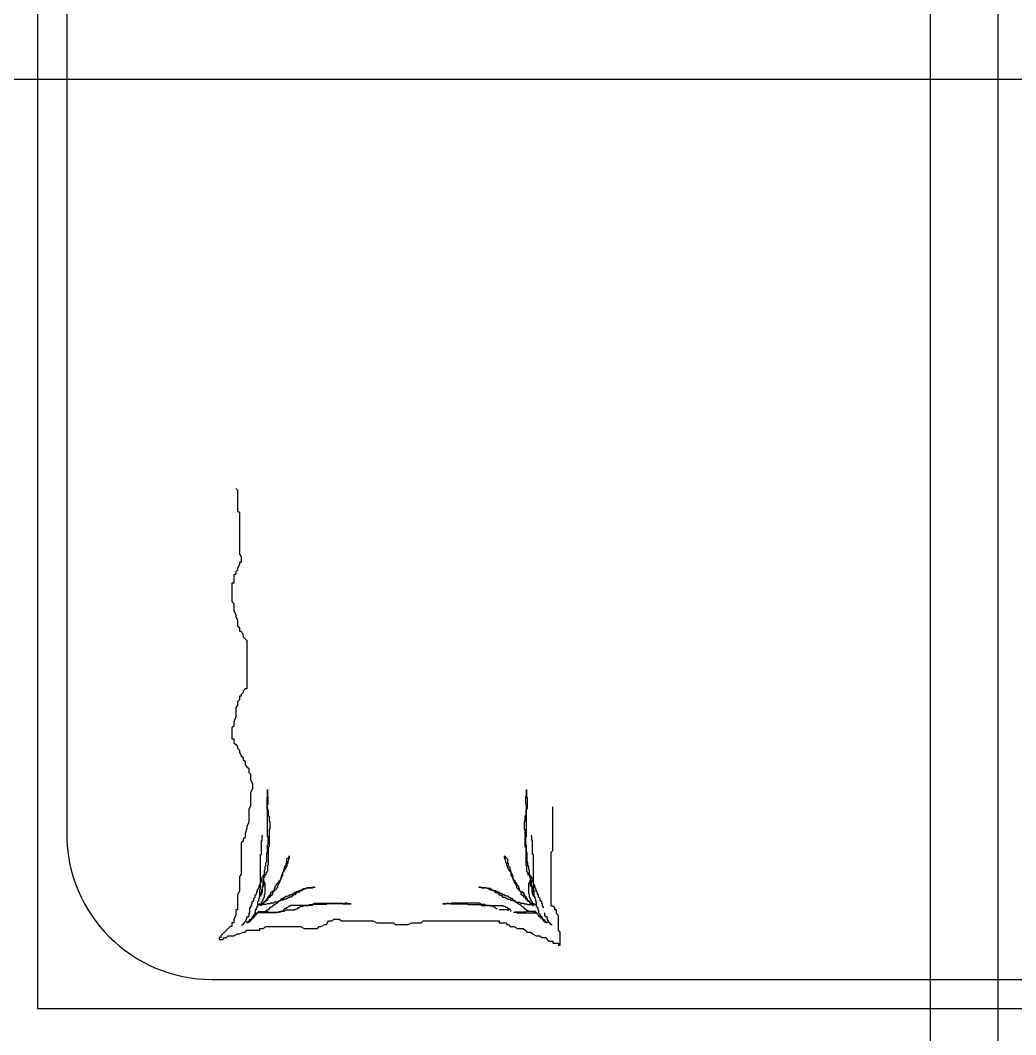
# Model space of a CAD drawing. Extents: x 182769.15 to 182771.38, y 101811.72 to 101812.21.
# Drawn here: x 182769.71987 to 182769.73355, y 101811.91282 to 101811.92676 of the extents above; entities that cross this region are included whole.
import ezdxf

# ---------------------------------------------------------------- set-up
doc = ezdxf.new("R2010")
doc.units = 0
doc.header["$MEASUREMENT"] = 0
doc.linetypes.add('DASHDOTX2', pattern=[50.8, 25.4, -12.7, 0, -12.7])
for name, color, linetype in [('iç yatay', 3, 'Continuous'), ('kesit çizgisi', 7, 'DASHDOTX2'), ('tefriş', 21, 'Continuous')]:
    doc.layers.add(name, color=color, linetype=linetype)

msp = doc.modelspace()

# ---------------------------------------------------------------- linework, layer by layer
at = {"layer": 'iç yatay'}
for p, q in [((182769.732378, 101811.982251), (182769.732378, 101811.876436)), ((182769.717995, 101811.925955), (182769.795795, 101811.925955))]:
    msp.add_line(p, q, dxfattribs=at)
at = {"layer": 'kesit çizgisi'}
msp.add_line((182769.733307, 101812.157269), (182769.733307, 101811.828159), dxfattribs=at)
at = {"layer": 'tefriş'}
for p, q in [((182769.72011, 101811.94318), (182769.72011, 101811.91318)), ((182769.72051, 101811.94078), (182769.72051, 101811.91558)), ((182769.72251, 101811.91358), (182769.75571, 101811.91358)), ((182769.72011, 101811.91318), (182769.75811, 101811.91318))]:
    msp.add_line(p, q, dxfattribs=at)
at = {"layer": 'tefriş', "color": 8}
for p, q in [((182769.722833, 101811.92033), (182769.722859, 101811.920304)), ((182769.722859, 101811.920304), (182769.722859, 101811.920023)), ((182769.722859, 101811.920023), (182769.722884, 101811.919998)), ((182769.722884, 101811.919998), (182769.722884, 101811.919436)), ((182769.722884, 101811.919436), (182769.72291, 101811.919385)), ((182769.722884, 101811.919283), (182769.722859, 101811.919232)), ((182769.72291, 101811.919309), (182769.722884, 101811.919309)), ((182769.722884, 101811.919309), (182769.722884, 101811.919283)), ((182769.72291, 101811.919385), (182769.72291, 101811.919309)), ((182769.722833, 101811.919156), (182769.722808, 101811.91913)), ((182769.722859, 101811.919207), (182769.722833, 101811.919181)), ((182769.722833, 101811.919181), (182769.722833, 101811.919156)), ((182769.722859, 101811.919232), (182769.722859, 101811.919207)), ((182769.722808, 101811.919028), (182769.722782, 101811.919028)), ((182769.722782, 101811.919028), (182769.722782, 101811.918773)), ((182769.722808, 101811.91913), (182769.722808, 101811.919028)), ((182769.722782, 101811.918773), (182769.722808, 101811.918748)), ((182769.722808, 101811.918748), (182769.722808, 101811.918645)), ((182769.722808, 101811.918645), (182769.722833, 101811.918594)), ((182769.722833, 101811.918594), (182769.722833, 101811.918569)), ((182769.722833, 101811.918569), (182769.722859, 101811.918518)), ((182769.722859, 101811.918518), (182769.722859, 101811.918441)), ((182769.722859, 101811.918441), (182769.722884, 101811.918416)), ((182769.722884, 101811.918416), (182769.722884, 101811.918365)), ((182769.722884, 101811.918365), (182769.72291, 101811.918365)), ((182769.72291, 101811.918365), (182769.722935, 101811.918314)), ((182769.722935, 101811.918314), (182769.722935, 101811.918288)), ((182769.722935, 101811.918288), (182769.722986, 101811.918237)), ((182769.722986, 101811.918237), (182769.722986, 101811.917574)), ((182769.72291, 101811.917472), (182769.722884, 101811.917472)), ((182769.722884, 101811.917472), (182769.722884, 101811.917421)), ((182769.722935, 101811.917523), (182769.72291, 101811.917497)), ((182769.72291, 101811.917497), (182769.72291, 101811.917472)), ((182769.722961, 101811.917574), (182769.722935, 101811.917548)), ((182769.722935, 101811.917548), (182769.722935, 101811.917523)), ((182769.722986, 101811.917574), (182769.722961, 101811.917574)), ((182769.722859, 101811.917344), (182769.722833, 101811.917319)), ((182769.722884, 101811.917421), (182769.722859, 101811.917395)), ((182769.722859, 101811.917395), (182769.722859, 101811.917344)), ((182769.722833, 101811.917191), (182769.722808, 101811.917114)), ((182769.722833, 101811.917319), (182769.722833, 101811.917191)), ((182769.722808, 101811.917063), (182769.722782, 101811.917038)), ((182769.722808, 101811.917114), (182769.722808, 101811.917063)), ((182769.722782, 101811.917038), (182769.722782, 101811.916885)), ((182769.722782, 101811.916885), (182769.722808, 101811.916885)), ((182769.722808, 101811.916885), (182769.722808, 101811.916834)), ((182769.722808, 101811.916834), (182769.722833, 101811.916808)), ((182769.722833, 101811.916808), (182769.722859, 101811.916783)), ((182769.722859, 101811.916783), (182769.722859, 101811.916757)), ((182769.722859, 101811.916757), (182769.722884, 101811.916732)), ((182769.722884, 101811.916732), (182769.722884, 101811.916706)), ((182769.722884, 101811.916706), (182769.72291, 101811.916655)), ((182769.72291, 101811.916655), (182769.722935, 101811.91663)), ((182769.722935, 101811.91663), (182769.722935, 101811.916604)), ((182769.722935, 101811.916604), (182769.722961, 101811.916579)), ((182769.722961, 101811.916579), (182769.722961, 101811.916528)), ((182769.722961, 101811.916528), (182769.722986, 101811.916502)), ((182769.722986, 101811.916502), (182769.723012, 101811.916477)), ((182769.723012, 101811.916477), (182769.723012, 101811.916426)), ((182769.723012, 101811.916426), (182769.723037, 101811.9164)), ((182769.723037, 101811.9164), (182769.723037, 101811.916323)), ((182769.723037, 101811.916323), (182769.723063, 101811.916272)), ((182769.723063, 101811.916272), (182769.723063, 101811.916196)), ((182769.723063, 101811.916196), (182769.723037, 101811.916145)), ((182769.723037, 101811.916145), (182769.723037, 101811.915966)), ((182769.72327, 101811.916084), (182769.723259, 101811.916084)), ((182769.723259, 101811.916084), (182769.723259, 101811.915927)), ((182769.72327, 101811.916105), (182769.72327, 101811.916189)), ((182769.72327, 101811.916189), (182769.72327, 101811.916084)), ((182769.72328, 101811.916094), (182769.72327, 101811.916105)), ((182769.72328, 101811.91599), (182769.72328, 101811.916094)), ((182769.726819, 101811.916094), (182769.72683, 101811.916105)), ((182769.726819, 101811.91599), (182769.726819, 101811.916094)), ((182769.72683, 101811.916189), (182769.72683, 101811.916084)), ((182769.72683, 101811.916105), (182769.72683, 101811.916189)), ((182769.72683, 101811.916084), (182769.72684, 101811.916084)), ((182769.72684, 101811.916084), (182769.72684, 101811.915927)), ((182769.723037, 101811.915966), (182769.723012, 101811.915915)), ((182769.72327, 101811.915979), (182769.72328, 101811.91599)), ((182769.72327, 101811.91554), (182769.72327, 101811.915979)), ((182769.72683, 101811.915979), (182769.726819, 101811.91599)), ((182769.72683, 101811.91554), (182769.72683, 101811.915979)), ((182769.727193, 101811.915354), (182769.727193, 101811.915953)), ((182769.723012, 101811.915915), (182769.723012, 101811.915737)), ((182769.723259, 101811.915927), (182769.72327, 101811.915927)), ((182769.72327, 101811.915927), (182769.72327, 101811.915917)), ((182769.72327, 101811.915917), (182769.72328, 101811.915906)), ((182769.72328, 101811.915906), (182769.72328, 101811.915833)), ((182769.72328, 101811.915833), (182769.723291, 101811.915822)), ((182769.723291, 101811.915822), (182769.723291, 101811.915749)), ((182769.726819, 101811.915833), (182769.726809, 101811.915822)), ((182769.726809, 101811.915822), (182769.726809, 101811.915749)), ((182769.72683, 101811.915917), (182769.726819, 101811.915906)), ((182769.726819, 101811.915906), (182769.726819, 101811.915833)), ((182769.72683, 101811.915927), (182769.72683, 101811.915917)), ((182769.72684, 101811.915927), (182769.72683, 101811.915927)), ((182769.722986, 101811.91566), (182769.722961, 101811.915584)), ((182769.723012, 101811.915737), (182769.722986, 101811.915686)), ((182769.722986, 101811.915686), (182769.722986, 101811.91566)), ((182769.723291, 101811.915749), (182769.723301, 101811.915749)), ((182769.723301, 101811.915749), (182769.723301, 101811.915645)), ((182769.726798, 101811.915749), (182769.726798, 101811.915645)), ((182769.726809, 101811.915749), (182769.726798, 101811.915749)), ((182769.722961, 101811.915532), (182769.722935, 101811.915507)), ((182769.722961, 101811.915584), (182769.722961, 101811.915532)), ((182769.723196, 101811.91555), (182769.723207, 101811.915561)), ((182769.723196, 101811.915488), (182769.723196, 101811.91555)), ((182769.72328, 101811.91554), (182769.72327, 101811.91554)), ((182769.72328, 101811.915435), (182769.72328, 101811.91554)), ((182769.723301, 101811.915645), (182769.723291, 101811.915645)), ((182769.723291, 101811.915645), (182769.723291, 101811.915404)), ((182769.726798, 101811.915645), (182769.726809, 101811.915645)), ((182769.726809, 101811.915645), (182769.726809, 101811.915404)), ((182769.726819, 101811.915435), (182769.726819, 101811.91554)), ((182769.726819, 101811.91554), (182769.72683, 101811.91554)), ((182769.726903, 101811.91555), (182769.726892, 101811.915561)), ((182769.726903, 101811.915488), (182769.726903, 101811.91555)), ((182769.722935, 101811.915481), (182769.72291, 101811.915456)), ((182769.72291, 101811.915456), (182769.72291, 101811.915022)), ((182769.722935, 101811.915507), (182769.722935, 101811.915481)), ((182769.723186, 101811.915299), (182769.723186, 101811.915488)), ((182769.723186, 101811.915488), (182769.723196, 101811.915488)), ((182769.72327, 101811.915425), (182769.72328, 101811.915435)), ((182769.72327, 101811.915331), (182769.72327, 101811.915425)), ((182769.723291, 101811.915404), (182769.72328, 101811.915404)), ((182769.72328, 101811.915404), (182769.72328, 101811.915153)), ((182769.726809, 101811.915404), (182769.726819, 101811.915404)), ((182769.72683, 101811.915425), (182769.726819, 101811.915435)), ((182769.726819, 101811.915404), (182769.726819, 101811.915153)), ((182769.72683, 101811.915331), (182769.72683, 101811.915425)), ((182769.726913, 101811.915488), (182769.726903, 101811.915488)), ((182769.726913, 101811.915299), (182769.726913, 101811.915488)), ((182769.723176, 101811.914828), (182769.723176, 101811.915299)), ((182769.723176, 101811.915299), (182769.723186, 101811.915299)), ((182769.723259, 101811.91532), (182769.72327, 101811.915331)), ((182769.723259, 101811.915195), (182769.723259, 101811.91532)), ((182769.723552, 101811.915247), (182769.723531, 101811.915236)), ((182769.723531, 101811.915236), (182769.723531, 101811.915184)), ((182769.723562, 101811.915268), (182769.723552, 101811.915257)), ((182769.723552, 101811.915257), (182769.723552, 101811.915247)), ((182769.723573, 101811.915278), (182769.723562, 101811.915268)), ((182769.723562, 101811.915236), (182769.723573, 101811.915247)), ((182769.723562, 101811.915226), (182769.723562, 101811.915236)), ((182769.723573, 101811.915247), (182769.723573, 101811.915278)), ((182769.726526, 101811.915278), (182769.726537, 101811.915268)), ((182769.726526, 101811.915247), (182769.726526, 101811.915278)), ((182769.726537, 101811.915236), (182769.726526, 101811.915247)), ((182769.726537, 101811.915268), (182769.726547, 101811.915257)), ((182769.726537, 101811.915226), (182769.726537, 101811.915236)), ((182769.726547, 101811.915257), (182769.726547, 101811.915247)), ((182769.726547, 101811.915247), (182769.726568, 101811.915236)), ((182769.726568, 101811.915236), (182769.726568, 101811.915184)), ((182769.72684, 101811.91532), (182769.72683, 101811.915331)), ((182769.72684, 101811.915195), (182769.72684, 101811.91532)), ((182769.726924, 101811.915299), (182769.726913, 101811.915299)), ((182769.726924, 101811.914828), (182769.726924, 101811.915299)), ((182769.727167, 101811.915328), (182769.727193, 101811.915354)), ((182769.727167, 101811.914588), (182769.727167, 101811.915328)), ((182769.723238, 101811.915132), (182769.723249, 101811.915142)), ((182769.723238, 101811.91509), (182769.723238, 101811.915132)), ((182769.723249, 101811.915184), (182769.723259, 101811.915195)), ((182769.723249, 101811.915142), (182769.723249, 101811.915184)), ((182769.72328, 101811.915153), (182769.72327, 101811.915142)), ((182769.72327, 101811.915142), (182769.72327, 101811.915069)), ((182769.7235, 101811.9151), (182769.723489, 101811.91508)), ((182769.72351, 101811.915132), (182769.7235, 101811.915121)), ((182769.7235, 101811.915121), (182769.7235, 101811.9151)), ((182769.723521, 101811.915142), (182769.72351, 101811.915132)), ((182769.72351, 101811.91509), (182769.723521, 101811.915111)), ((182769.723531, 101811.915184), (182769.723521, 101811.915174)), ((182769.723521, 101811.915174), (182769.723521, 101811.915142)), ((182769.723521, 101811.915111), (182769.723531, 101811.915121)), ((182769.723531, 101811.915132), (182769.723541, 101811.915142)), ((182769.723531, 101811.915121), (182769.723531, 101811.915132)), ((182769.723541, 101811.915174), (182769.723552, 101811.915184)), ((182769.723541, 101811.915142), (182769.723541, 101811.915174)), ((182769.723552, 101811.915205), (182769.723562, 101811.915226)), ((182769.723552, 101811.915184), (182769.723552, 101811.915205)), ((182769.726547, 101811.915205), (182769.726537, 101811.915226)), ((182769.726547, 101811.915184), (182769.726547, 101811.915205)), ((182769.726558, 101811.915174), (182769.726547, 101811.915184)), ((182769.726558, 101811.915142), (182769.726558, 101811.915174)), ((182769.726568, 101811.915132), (182769.726558, 101811.915142)), ((182769.726568, 101811.915184), (182769.726579, 101811.915174)), ((182769.726568, 101811.915121), (182769.726568, 101811.915132)), ((182769.726579, 101811.915111), (182769.726568, 101811.915121)), ((182769.726579, 101811.915174), (182769.726579, 101811.915142)), ((182769.726579, 101811.915142), (182769.726589, 101811.915132)), ((182769.726589, 101811.91509), (182769.726579, 101811.915111)), ((182769.726589, 101811.915132), (182769.7266, 101811.915121)), ((182769.7266, 101811.915121), (182769.7266, 101811.9151)), ((182769.7266, 101811.9151), (182769.72661, 101811.91508)), ((182769.726819, 101811.915153), (182769.72683, 101811.915142)), ((182769.72683, 101811.915142), (182769.72683, 101811.915069)), ((182769.72685, 101811.915184), (182769.72684, 101811.915195)), ((182769.72685, 101811.915142), (182769.72685, 101811.915184)), ((182769.726861, 101811.915132), (182769.72685, 101811.915142)), ((182769.726861, 101811.91509), (182769.726861, 101811.915132)), ((182769.72291, 101811.915022), (182769.722884, 101811.914997)), ((182769.722884, 101811.914997), (182769.722884, 101811.914793)), ((182769.723186, 101811.914954), (182769.723196, 101811.914964)), ((182769.723196, 101811.914985), (182769.723207, 101811.914996)), ((182769.723196, 101811.914964), (182769.723196, 101811.914985)), ((182769.723207, 101811.914996), (182769.723217, 101811.914996)), ((182769.723217, 101811.914996), (182769.723217, 101811.915017)), ((182769.723217, 101811.915017), (182769.723228, 101811.915017)), ((182769.723228, 101811.914985), (182769.723217, 101811.914975)), ((182769.723217, 101811.914975), (182769.723217, 101811.914944)), ((182769.723228, 101811.91508), (182769.723238, 101811.91509)), ((182769.723228, 101811.915017), (182769.723228, 101811.91508)), ((182769.723249, 101811.915017), (182769.723228, 101811.915017)), ((182769.723228, 101811.915017), (182769.723228, 101811.914985)), ((182769.723259, 101811.915048), (182769.723249, 101811.915048)), ((182769.723249, 101811.915048), (182769.723249, 101811.915017)), ((182769.72327, 101811.915069), (182769.723259, 101811.915059)), ((182769.723259, 101811.915059), (182769.723259, 101811.915048)), ((182769.723447, 101811.914954), (182769.723458, 101811.914964)), ((182769.723458, 101811.914964), (182769.723447, 101811.914954)), ((182769.723468, 101811.915017), (182769.723458, 101811.914996)), ((182769.723458, 101811.914996), (182769.723458, 101811.914964)), ((182769.723458, 101811.914964), (182769.723458, 101811.914985)), ((182769.723458, 101811.914985), (182769.723468, 101811.914985)), ((182769.723479, 101811.915048), (182769.723468, 101811.915017)), ((182769.723468, 101811.914985), (182769.723468, 101811.915006)), ((182769.723468, 101811.915006), (182769.723479, 101811.915006)), ((182769.723489, 101811.915069), (182769.723479, 101811.915048)), ((182769.723479, 101811.915048), (182769.723489, 101811.915059)), ((182769.723479, 101811.915006), (182769.723479, 101811.915048)), ((182769.723489, 101811.91508), (182769.723489, 101811.915069)), ((182769.723489, 101811.915059), (182769.7235, 101811.915069)), ((182769.7235, 101811.915069), (182769.72351, 101811.91509)), ((182769.7266, 101811.915069), (182769.726589, 101811.91509)), ((182769.72661, 101811.915059), (182769.7266, 101811.915069)), ((182769.72661, 101811.91508), (182769.72661, 101811.915069)), ((182769.72661, 101811.915069), (182769.72662, 101811.915048)), ((182769.72662, 101811.915048), (182769.72661, 101811.915059)), ((182769.72662, 101811.915048), (182769.726631, 101811.915017)), ((182769.72662, 101811.915006), (182769.72662, 101811.915048)), ((182769.726631, 101811.915006), (182769.72662, 101811.915006)), ((182769.726631, 101811.915017), (182769.726641, 101811.914996)), ((182769.726631, 101811.914985), (182769.726631, 101811.915006)), ((182769.726641, 101811.914985), (182769.726631, 101811.914985)), ((182769.726641, 101811.914996), (182769.726641, 101811.914964)), ((182769.726641, 101811.914964), (182769.726641, 101811.914985)), ((182769.726641, 101811.914964), (182769.726652, 101811.914954)), ((182769.726652, 101811.914954), (182769.726641, 101811.914964)), ((182769.72683, 101811.915069), (182769.72684, 101811.915059)), ((182769.72684, 101811.915059), (182769.72684, 101811.915048)), ((182769.72684, 101811.915048), (182769.72685, 101811.915048)), ((182769.72685, 101811.915048), (182769.72685, 101811.915017)), ((182769.72685, 101811.915017), (182769.726871, 101811.915017)), ((182769.726871, 101811.91508), (182769.726861, 101811.91509)), ((182769.726871, 101811.915017), (182769.726871, 101811.91508)), ((182769.726871, 101811.915017), (182769.726871, 101811.914985)), ((182769.726882, 101811.915017), (182769.726871, 101811.915017)), ((182769.726871, 101811.914985), (182769.726882, 101811.914975)), ((182769.726882, 101811.914996), (182769.726882, 101811.915017)), ((182769.726892, 101811.914996), (182769.726882, 101811.914996)), ((182769.726882, 101811.914975), (182769.726882, 101811.914944)), ((182769.726903, 101811.914985), (182769.726892, 101811.914996)), ((182769.726903, 101811.914964), (182769.726903, 101811.914985)), ((182769.726913, 101811.914954), (182769.726903, 101811.914964)), ((182769.723134, 101811.914818), (182769.723144, 101811.914828)), ((182769.723134, 101811.914787), (182769.723134, 101811.914818)), ((182769.723144, 101811.914828), (182769.723144, 101811.914839)), ((182769.723144, 101811.914839), (182769.723155, 101811.914839)), ((182769.723155, 101811.91487), (182769.723165, 101811.914881)), ((182769.723155, 101811.914839), (182769.723155, 101811.91487)), ((182769.723165, 101811.914881), (182769.723176, 101811.914902)), ((182769.723165, 101811.914797), (182769.723176, 101811.914828)), ((182769.723176, 101811.914912), (182769.723186, 101811.914923)), ((182769.723176, 101811.914902), (182769.723176, 101811.914912)), ((182769.723186, 101811.914923), (182769.723186, 101811.914954)), ((182769.723196, 101811.914818), (182769.723186, 101811.914808)), ((182769.723207, 101811.91487), (182769.723196, 101811.91486)), ((182769.723196, 101811.91486), (182769.723196, 101811.914818)), ((182769.723207, 101811.91486), (182769.723196, 101811.914828)), ((182769.723196, 101811.914828), (182769.723196, 101811.914776)), ((182769.723217, 101811.914944), (182769.723207, 101811.914944)), ((182769.723207, 101811.914944), (182769.723207, 101811.91487)), ((182769.723217, 101811.91487), (182769.723207, 101811.91486)), ((182769.723217, 101811.914923), (182769.723217, 101811.914944)), ((182769.723217, 101811.914944), (182769.723217, 101811.91487)), ((182769.723228, 101811.914923), (182769.723217, 101811.914923)), ((182769.723228, 101811.914912), (182769.723228, 101811.914923)), ((182769.723238, 101811.914902), (182769.723228, 101811.914912)), ((182769.723238, 101811.914766), (182769.723238, 101811.914902)), ((182769.723364, 101811.914828), (182769.723374, 101811.914849)), ((182769.723364, 101811.914797), (182769.723364, 101811.914828)), ((182769.723374, 101811.91486), (182769.723395, 101811.91487)), ((182769.723374, 101811.914849), (182769.723374, 101811.91486)), ((182769.723385, 101811.914818), (182769.723374, 101811.914808)), ((182769.723406, 101811.914839), (182769.723385, 101811.914828)), ((182769.723385, 101811.914828), (182769.723385, 101811.914818)), ((182769.723395, 101811.914891), (182769.723416, 101811.914912)), ((182769.723395, 101811.91487), (182769.723395, 101811.914891)), ((182769.723416, 101811.914881), (182769.723406, 101811.91487)), ((182769.723406, 101811.91487), (182769.723406, 101811.914839)), ((182769.723416, 101811.914912), (182769.723426, 101811.914933)), ((182769.723437, 101811.914912), (182769.723416, 101811.914891)), ((182769.723416, 101811.914891), (182769.723416, 101811.914881)), ((182769.723426, 101811.914933), (182769.723447, 101811.914944)), ((182769.723447, 101811.914954), (182769.723437, 101811.914933)), ((182769.723437, 101811.914933), (182769.723437, 101811.914912)), ((182769.723447, 101811.914944), (182769.723447, 101811.914954)), ((182769.72374, 101811.914808), (182769.72374, 101811.914818)), ((182769.72374, 101811.914818), (182769.723761, 101811.914818)), ((182769.723771, 101811.914818), (182769.72375, 101811.914808)), ((182769.723761, 101811.914818), (182769.723761, 101811.914828)), ((182769.723761, 101811.914828), (182769.723803, 101811.914828)), ((182769.723792, 101811.914828), (182769.723771, 101811.914818)), ((182769.723813, 101811.914839), (182769.723792, 101811.914828)), ((182769.723803, 101811.914828), (182769.723824, 101811.914839)), ((182769.723886, 101811.914839), (182769.723813, 101811.914839)), ((182769.723824, 101811.914839), (182769.723886, 101811.914839)), ((182769.723886, 101811.914839), (182769.723897, 101811.914849)), ((182769.723897, 101811.914849), (182769.723886, 101811.914839)), ((182769.723897, 101811.914849), (182769.723918, 101811.914849)), ((182769.723918, 101811.914849), (182769.723897, 101811.914849)), ((182769.723918, 101811.914849), (182769.723918, 101811.914839)), ((182769.723918, 101811.914839), (182769.723918, 101811.914849)), ((182769.726181, 101811.914839), (182769.726181, 101811.914849)), ((182769.726181, 101811.914849), (182769.726181, 101811.914839)), ((182769.726202, 101811.914849), (182769.726181, 101811.914849)), ((182769.726181, 101811.914849), (182769.726202, 101811.914849)), ((182769.726213, 101811.914839), (182769.726202, 101811.914849)), ((182769.726202, 101811.914849), (182769.726213, 101811.914839)), ((182769.726276, 101811.914839), (182769.726213, 101811.914839)), ((182769.726213, 101811.914839), (182769.726286, 101811.914839)), ((182769.726296, 101811.914828), (182769.726276, 101811.914839)), ((182769.726286, 101811.914839), (182769.726307, 101811.914828)), ((182769.726338, 101811.914828), (182769.726296, 101811.914828)), ((182769.726307, 101811.914828), (182769.726328, 101811.914818)), ((182769.726328, 101811.914818), (182769.726349, 101811.914808)), ((182769.726338, 101811.914818), (182769.726338, 101811.914828)), ((182769.726359, 101811.914818), (182769.726338, 101811.914818)), ((182769.726359, 101811.914808), (182769.726359, 101811.914818)), ((182769.726652, 101811.914954), (182769.726662, 101811.914933)), ((182769.726652, 101811.914944), (182769.726652, 101811.914954)), ((182769.726673, 101811.914933), (182769.726652, 101811.914944)), ((182769.726662, 101811.914933), (182769.726662, 101811.914912)), ((182769.726662, 101811.914912), (182769.726683, 101811.914891)), ((182769.726683, 101811.914912), (182769.726673, 101811.914933)), ((182769.726704, 101811.914891), (182769.726683, 101811.914912)), ((182769.726683, 101811.914891), (182769.726683, 101811.914881)), ((182769.726683, 101811.914881), (182769.726694, 101811.91487)), ((182769.726694, 101811.91487), (182769.726694, 101811.914839)), ((182769.726694, 101811.914839), (182769.726715, 101811.914828)), ((182769.726704, 101811.91487), (182769.726704, 101811.914891)), ((182769.726725, 101811.91486), (182769.726704, 101811.91487)), ((182769.726715, 101811.914828), (182769.726715, 101811.914818)), ((182769.726715, 101811.914818), (182769.726725, 101811.914808)), ((182769.726725, 101811.914849), (182769.726725, 101811.91486)), ((182769.726735, 101811.914828), (182769.726725, 101811.914849)), ((182769.726735, 101811.914797), (182769.726735, 101811.914828)), ((182769.726861, 101811.914902), (182769.726871, 101811.914912)), ((182769.726861, 101811.914766), (182769.726861, 101811.914902)), ((182769.726871, 101811.914912), (182769.726871, 101811.914923)), ((182769.726871, 101811.914923), (182769.726882, 101811.914923)), ((182769.726882, 101811.914944), (182769.726882, 101811.91487)), ((182769.726882, 101811.914923), (182769.726882, 101811.914944)), ((182769.726882, 101811.914944), (182769.726892, 101811.914944)), ((182769.726882, 101811.91487), (182769.726892, 101811.91486)), ((182769.726892, 101811.914944), (182769.726892, 101811.91487)), ((182769.726892, 101811.91487), (182769.726903, 101811.91486)), ((182769.726892, 101811.91486), (182769.726903, 101811.914828)), ((182769.726903, 101811.91486), (182769.726903, 101811.914818)), ((182769.726903, 101811.914828), (182769.726903, 101811.914776)), ((182769.726903, 101811.914818), (182769.726913, 101811.914808)), ((182769.726913, 101811.914923), (182769.726913, 101811.914954)), ((182769.726924, 101811.914912), (182769.726913, 101811.914923)), ((182769.726924, 101811.914902), (182769.726924, 101811.914912)), ((182769.726934, 101811.914881), (182769.726924, 101811.914902)), ((182769.726934, 101811.914797), (182769.726924, 101811.914828)), ((182769.726945, 101811.91487), (182769.726934, 101811.914881)), ((182769.726945, 101811.914839), (182769.726945, 101811.91487)), ((182769.726955, 101811.914839), (182769.726945, 101811.914839)), ((182769.726955, 101811.914828), (182769.726955, 101811.914839)), ((182769.726965, 101811.914818), (182769.726955, 101811.914828)), ((182769.726965, 101811.914787), (182769.726965, 101811.914818)), ((182769.722884, 101811.914793), (182769.722859, 101811.914741)), ((182769.722859, 101811.914741), (182769.722859, 101811.914537)), ((182769.723081, 101811.914692), (182769.723092, 101811.914703)), ((182769.723081, 101811.914661), (182769.723081, 101811.914692)), ((182769.723092, 101811.914703), (182769.723102, 101811.914713)), ((182769.723102, 101811.914713), (182769.723102, 101811.914745)), ((182769.723102, 101811.914745), (182769.723113, 101811.914745)), ((182769.723113, 101811.914755), (182769.723123, 101811.914766)), ((182769.723113, 101811.914745), (182769.723113, 101811.914755)), ((182769.723123, 101811.914766), (182769.723123, 101811.914787)), ((182769.723123, 101811.914787), (182769.723134, 101811.914787)), ((182769.723155, 101811.914692), (182769.723144, 101811.914682)), ((182769.723144, 101811.914682), (182769.723144, 101811.914651)), ((182769.723165, 101811.914724), (182769.723155, 101811.914713)), ((182769.723155, 101811.914713), (182769.723155, 101811.914692)), ((182769.723165, 101811.914734), (182769.723165, 101811.914797)), ((182769.723176, 101811.914734), (182769.723165, 101811.914734)), ((182769.723176, 101811.914724), (182769.723165, 101811.914724)), ((182769.723186, 101811.914766), (182769.723176, 101811.914766)), ((182769.723176, 101811.914766), (182769.723176, 101811.914724)), ((182769.723186, 101811.914745), (182769.723176, 101811.914745)), ((182769.723176, 101811.914745), (182769.723176, 101811.914734)), ((182769.723186, 101811.914808), (182769.723186, 101811.914766)), ((182769.723196, 101811.914776), (182769.723186, 101811.914766)), ((182769.723186, 101811.914766), (182769.723186, 101811.914745)), ((182769.723207, 101811.914671), (182769.723217, 101811.914692)), ((182769.723217, 101811.914692), (182769.723228, 101811.914713)), ((182769.723228, 101811.914745), (182769.723238, 101811.914766)), ((182769.723228, 101811.914713), (182769.723228, 101811.914745)), ((182769.72327, 101811.914692), (182769.723259, 101811.914692)), ((182769.723259, 101811.914692), (182769.723259, 101811.914671)), ((182769.723259, 101811.914671), (182769.72328, 101811.914682)), ((182769.72328, 101811.914713), (182769.72327, 101811.914703)), ((182769.72327, 101811.914703), (182769.72327, 101811.914692)), ((182769.723291, 101811.914724), (182769.72328, 101811.914724)), ((182769.72328, 101811.914724), (182769.72328, 101811.914713)), ((182769.72328, 101811.914703), (182769.723301, 101811.914713)), ((182769.72328, 101811.914682), (182769.72328, 101811.914703)), ((182769.723301, 101811.914734), (182769.723291, 101811.914734)), ((182769.723291, 101811.914734), (182769.723291, 101811.914724)), ((182769.723311, 101811.914755), (182769.723301, 101811.914745)), ((182769.723301, 101811.914745), (182769.723301, 101811.914734)), ((182769.723301, 101811.914713), (182769.723311, 101811.914724)), ((182769.723322, 101811.914776), (182769.723311, 101811.914776)), ((182769.723311, 101811.914776), (182769.723311, 101811.914755)), ((182769.723311, 101811.914724), (182769.723322, 101811.914734)), ((182769.723332, 101811.914787), (182769.723322, 101811.914776)), ((182769.723322, 101811.914734), (182769.723332, 101811.914745)), ((182769.723343, 101811.914787), (182769.723332, 101811.914787)), ((182769.723332, 101811.914745), (182769.723343, 101811.914755)), ((182769.723343, 101811.914776), (182769.723364, 101811.914797)), ((182769.723353, 101811.914797), (182769.723343, 101811.914787)), ((182769.723343, 101811.914755), (182769.723343, 101811.914776)), ((182769.723364, 101811.914797), (182769.723353, 101811.914797)), ((182769.723374, 101811.914808), (182769.723364, 101811.914797)), ((182769.723437, 101811.914661), (182769.723458, 101811.914682)), ((182769.723458, 101811.914682), (182769.723468, 101811.914692)), ((182769.723468, 101811.914692), (182769.723479, 101811.914692)), ((182769.723479, 101811.914692), (182769.723489, 101811.914703)), ((182769.723489, 101811.914703), (182769.72351, 101811.914713)), ((182769.723531, 101811.914682), (182769.723489, 101811.914682)), ((182769.723489, 101811.914682), (182769.723489, 101811.914671)), ((182769.72351, 101811.914713), (182769.723521, 101811.914724)), ((182769.723521, 101811.914724), (182769.723541, 101811.914724)), ((182769.723541, 101811.914692), (182769.723531, 101811.914692)), ((182769.723531, 101811.914692), (182769.723531, 101811.914682)), ((182769.723541, 101811.914724), (182769.723562, 101811.914734)), ((182769.723552, 101811.914703), (182769.723541, 101811.914692)), ((182769.723562, 101811.914703), (182769.723552, 101811.914703)), ((182769.723562, 101811.914734), (182769.723573, 101811.914734)), ((182769.723594, 101811.914713), (182769.723562, 101811.914713)), ((182769.723562, 101811.914713), (182769.723562, 101811.914703)), ((182769.723573, 101811.914734), (182769.723573, 101811.914745)), ((182769.723573, 101811.914745), (182769.723594, 101811.914745)), ((182769.723594, 101811.914745), (182769.723604, 101811.914755)), ((182769.723615, 101811.914734), (182769.723594, 101811.914713)), ((182769.723604, 101811.914755), (182769.723625, 101811.914755)), ((182769.723646, 101811.914745), (182769.723615, 101811.914734)), ((182769.723625, 101811.914755), (182769.723635, 101811.914766)), ((182769.723635, 101811.914766), (182769.723635, 101811.914776)), ((182769.723635, 101811.914776), (182769.723656, 101811.914776)), ((182769.723667, 101811.914776), (182769.723646, 101811.914745)), ((182769.723656, 101811.914776), (182769.723667, 101811.914787)), ((182769.723667, 101811.914787), (182769.723688, 101811.914787)), ((182769.723698, 101811.914776), (182769.723667, 101811.914776)), ((182769.723688, 101811.914787), (182769.723698, 101811.914797)), ((182769.723698, 101811.914797), (182769.72373, 101811.914797)), ((182769.723709, 101811.914797), (182769.723698, 101811.914776)), ((182769.72373, 101811.914808), (182769.723709, 101811.914797)), ((182769.72373, 101811.914797), (182769.72374, 101811.914808)), ((182769.72375, 101811.914808), (182769.72373, 101811.914808)), ((182769.726349, 101811.914808), (182769.72637, 101811.914808)), ((182769.72637, 101811.914797), (182769.726359, 101811.914808)), ((182769.72637, 101811.914808), (182769.726391, 101811.914797)), ((182769.726401, 101811.914797), (182769.72637, 101811.914797)), ((182769.726391, 101811.914797), (182769.726401, 101811.914776)), ((182769.726411, 101811.914787), (182769.726401, 101811.914797)), ((182769.726401, 101811.914776), (182769.726432, 101811.914776)), ((182769.726432, 101811.914787), (182769.726411, 101811.914787)), ((182769.726443, 101811.914776), (182769.726432, 101811.914787)), ((182769.726432, 101811.914776), (182769.726453, 101811.914745)), ((182769.726464, 101811.914776), (182769.726443, 101811.914776)), ((182769.726453, 101811.914745), (182769.726485, 101811.914734)), ((182769.726464, 101811.914766), (182769.726464, 101811.914776)), ((182769.726474, 101811.914755), (182769.726464, 101811.914766)), ((182769.726495, 101811.914755), (182769.726474, 101811.914755)), ((182769.726485, 101811.914734), (182769.726506, 101811.914713)), ((182769.726506, 101811.914745), (182769.726495, 101811.914755)), ((182769.726526, 101811.914745), (182769.726506, 101811.914745)), ((182769.726506, 101811.914713), (182769.726537, 101811.914713)), ((182769.726526, 101811.914734), (182769.726526, 101811.914745)), ((182769.726537, 101811.914734), (182769.726526, 101811.914734)), ((182769.726558, 101811.914724), (182769.726537, 101811.914734)), ((182769.726537, 101811.914713), (182769.726537, 101811.914703)), ((182769.726537, 101811.914703), (182769.726547, 101811.914703)), ((182769.726547, 101811.914703), (182769.726558, 101811.914692)), ((182769.726579, 101811.914724), (182769.726558, 101811.914724)), ((182769.726558, 101811.914692), (182769.726568, 101811.914692)), ((182769.726568, 101811.914692), (182769.726568, 101811.914682)), ((182769.726568, 101811.914682), (182769.72661, 101811.914682)), ((182769.726589, 101811.914713), (182769.726579, 101811.914724)), ((182769.72661, 101811.914703), (182769.726589, 101811.914713)), ((182769.72662, 101811.914692), (182769.72661, 101811.914703)), ((182769.72661, 101811.914682), (182769.72661, 101811.914671)), ((182769.726631, 101811.914692), (182769.72662, 101811.914692)), ((182769.726641, 101811.914682), (182769.726631, 101811.914692)), ((182769.726662, 101811.914661), (182769.726641, 101811.914682)), ((182769.726725, 101811.914808), (182769.726735, 101811.914797)), ((182769.726735, 101811.914797), (182769.726746, 101811.914797)), ((182769.726756, 101811.914776), (182769.726735, 101811.914797)), ((182769.726746, 101811.914797), (182769.726756, 101811.914787)), ((182769.726756, 101811.914787), (182769.726767, 101811.914787)), ((182769.726756, 101811.914755), (182769.726756, 101811.914776)), ((182769.726767, 101811.914745), (182769.726756, 101811.914755)), ((182769.726767, 101811.914787), (182769.726777, 101811.914776)), ((182769.726777, 101811.914734), (182769.726767, 101811.914745)), ((182769.726777, 101811.914776), (182769.726788, 101811.914776)), ((182769.726788, 101811.914724), (182769.726777, 101811.914734)), ((182769.726788, 101811.914776), (182769.726788, 101811.914755)), ((182769.726788, 101811.914755), (182769.726798, 101811.914745)), ((182769.726798, 101811.914713), (182769.726788, 101811.914724)), ((182769.726798, 101811.914745), (182769.726798, 101811.914734)), ((182769.726798, 101811.914734), (182769.726809, 101811.914734)), ((182769.726819, 101811.914703), (182769.726798, 101811.914713)), ((182769.726809, 101811.914734), (182769.726809, 101811.914724)), ((182769.726809, 101811.914724), (182769.726819, 101811.914724)), ((182769.726819, 101811.914724), (182769.726819, 101811.914713)), ((182769.726819, 101811.914713), (182769.72683, 101811.914703)), ((182769.726819, 101811.914682), (182769.726819, 101811.914703)), ((182769.72684, 101811.914671), (182769.726819, 101811.914682)), ((182769.72683, 101811.914703), (182769.72683, 101811.914692)), ((182769.72683, 101811.914692), (182769.72684, 101811.914692)), ((182769.72684, 101811.914692), (182769.72684, 101811.914671)), ((182769.726871, 101811.914745), (182769.726861, 101811.914766)), ((182769.726871, 101811.914713), (182769.726871, 101811.914745)), ((182769.726882, 101811.914692), (182769.726871, 101811.914713)), ((182769.726892, 101811.914671), (182769.726882, 101811.914692)), ((182769.726903, 101811.914776), (182769.726913, 101811.914766)), ((182769.726913, 101811.914808), (182769.726913, 101811.914766)), ((182769.726913, 101811.914766), (182769.726913, 101811.914745)), ((182769.726913, 101811.914766), (182769.726924, 101811.914766)), ((182769.726913, 101811.914745), (182769.726924, 101811.914745)), ((182769.726924, 101811.914766), (182769.726924, 101811.914724)), ((182769.726924, 101811.914745), (182769.726924, 101811.914734)), ((182769.726924, 101811.914734), (182769.726934, 101811.914734)), ((182769.726924, 101811.914724), (182769.726934, 101811.914724)), ((182769.726934, 101811.914734), (182769.726934, 101811.914797)), ((182769.726934, 101811.914724), (182769.726945, 101811.914713)), ((182769.726945, 101811.914713), (182769.726945, 101811.914692)), ((182769.726945, 101811.914692), (182769.726955, 101811.914682)), ((182769.726955, 101811.914682), (182769.726955, 101811.914651)), ((182769.726976, 101811.914787), (182769.726965, 101811.914787)), ((182769.726976, 101811.914766), (182769.726976, 101811.914787)), ((182769.726986, 101811.914755), (182769.726976, 101811.914766)), ((182769.726986, 101811.914745), (182769.726986, 101811.914755)), ((182769.726997, 101811.914745), (182769.726986, 101811.914745)), ((182769.726997, 101811.914713), (182769.726997, 101811.914745)), ((182769.727007, 101811.914703), (182769.726997, 101811.914713)), ((182769.727018, 101811.914692), (182769.727007, 101811.914703)), ((182769.727018, 101811.914661), (182769.727018, 101811.914692)), ((182769.722859, 101811.914537), (182769.722833, 101811.914537)), ((182769.722833, 101811.914537), (182769.722833, 101811.914461)), ((182769.723029, 101811.914494), (182769.723029, 101811.914567)), ((182769.723029, 101811.914567), (182769.72304, 101811.914567)), ((182769.72304, 101811.914567), (182769.72304, 101811.914588)), ((182769.72304, 101811.914588), (182769.72305, 101811.914588)), ((182769.72305, 101811.914588), (182769.72305, 101811.914619)), ((182769.72305, 101811.914619), (182769.723061, 101811.914619)), ((182769.723061, 101811.914619), (182769.723061, 101811.914651)), ((182769.723061, 101811.914651), (182769.723071, 101811.914651)), ((182769.723071, 101811.914651), (182769.723071, 101811.914661)), ((182769.723071, 101811.914661), (182769.723081, 101811.914661)), ((182769.723123, 101811.914567), (182769.723113, 101811.914567)), ((182769.723113, 101811.914567), (182769.723113, 101811.914535)), ((182769.723134, 101811.914588), (182769.723123, 101811.914577)), ((182769.723123, 101811.914577), (182769.723123, 101811.914567)), ((182769.723144, 101811.914651), (182769.723134, 101811.914651)), ((182769.723134, 101811.914651), (182769.723134, 101811.914588)), ((182769.723249, 101811.914609), (182769.723144, 101811.914609)), ((182769.723144, 101811.914609), (182769.723155, 101811.914609)), ((182769.723155, 101811.914609), (182769.723165, 101811.914619)), ((182769.723165, 101811.914619), (182769.723196, 101811.914619)), ((182769.723176, 101811.914609), (182769.723186, 101811.914619)), ((182769.723176, 101811.914598), (182769.723176, 101811.914609)), ((182769.723186, 101811.914598), (182769.723176, 101811.914598)), ((182769.723186, 101811.91464), (182769.723196, 101811.914651)), ((182769.723186, 101811.914619), (182769.723186, 101811.91464)), ((182769.723196, 101811.914609), (182769.723186, 101811.914609)), ((182769.723186, 101811.914609), (182769.723186, 101811.914598)), ((182769.723196, 101811.914651), (182769.723207, 101811.914661)), ((182769.723196, 101811.914619), (182769.723207, 101811.91463)), ((182769.723217, 101811.914619), (182769.723196, 101811.914619)), ((182769.723196, 101811.914619), (182769.723196, 101811.914609)), ((182769.723207, 101811.914661), (182769.723207, 101811.914671)), ((182769.723207, 101811.91463), (182769.723228, 101811.914651)), ((182769.723228, 101811.91464), (182769.723217, 101811.91463)), ((182769.723217, 101811.91463), (182769.723217, 101811.914619)), ((182769.723228, 101811.914651), (182769.723249, 101811.914651)), ((182769.723238, 101811.914651), (182769.723228, 101811.914651)), ((182769.723228, 101811.914651), (182769.723228, 101811.91464)), ((182769.723249, 101811.914671), (182769.723238, 101811.914661)), ((182769.723238, 101811.914661), (182769.723238, 101811.914651)), ((182769.723249, 101811.914651), (182769.723259, 101811.914671)), ((182769.723259, 101811.914671), (182769.723249, 101811.914671)), ((182769.72327, 101811.914619), (182769.723249, 101811.914609)), ((182769.723301, 101811.914619), (182769.72327, 101811.914619)), ((182769.72328, 101811.914535), (182769.72328, 101811.914546)), ((182769.72328, 101811.914546), (182769.723291, 101811.914546)), ((182769.723291, 101811.914546), (182769.723291, 101811.914556)), ((182769.723291, 101811.914556), (182769.723301, 101811.914556)), ((182769.723311, 101811.91463), (182769.723301, 101811.914619)), ((182769.723301, 101811.914567), (182769.723322, 101811.914577)), ((182769.723301, 101811.914556), (182769.723301, 101811.914567)), ((182769.723353, 101811.91463), (182769.723311, 101811.91463)), ((182769.723322, 101811.914577), (182769.723332, 101811.914577)), ((182769.723332, 101811.914577), (182769.723343, 101811.914598)), ((182769.723343, 101811.914598), (182769.723364, 101811.914609)), ((182769.723364, 101811.91464), (182769.723353, 101811.91463)), ((182769.723406, 101811.91464), (182769.723364, 101811.91464)), ((182769.723364, 101811.914609), (182769.723385, 101811.914619)), ((182769.723385, 101811.914619), (182769.723395, 101811.91463)), ((182769.723395, 101811.91463), (182769.723416, 101811.91464)), ((182769.723426, 101811.914651), (182769.723406, 101811.91464)), ((182769.723416, 101811.914651), (182769.723426, 101811.914661)), ((182769.723416, 101811.91464), (182769.723416, 101811.914651)), ((182769.723426, 101811.914661), (182769.723437, 101811.914661)), ((182769.723437, 101811.914661), (182769.723426, 101811.914651)), ((182769.723447, 101811.914661), (182769.723437, 101811.914661)), ((182769.723458, 101811.914671), (182769.723447, 101811.914661)), ((182769.723489, 101811.914671), (182769.723458, 101811.914671)), ((182769.7235, 101811.914546), (182769.723489, 101811.914535)), ((182769.72351, 101811.914556), (182769.7235, 101811.914546)), ((182769.723531, 101811.914556), (182769.72351, 101811.914556)), ((182769.723541, 101811.914567), (182769.723531, 101811.914567)), ((182769.723531, 101811.914567), (182769.723531, 101811.914556)), ((182769.723562, 101811.914577), (182769.723541, 101811.914567)), ((182769.723583, 101811.914588), (182769.723562, 101811.914588)), ((182769.723562, 101811.914588), (182769.723562, 101811.914577)), ((182769.723594, 101811.914598), (182769.723583, 101811.914588)), ((182769.723886, 101811.914598), (182769.723594, 101811.914598)), ((182769.723646, 101811.914535), (182769.723646, 101811.914546)), ((182769.723646, 101811.914546), (182769.723667, 101811.914546)), ((182769.723667, 101811.914546), (182769.723688, 101811.914556)), ((182769.723688, 101811.914556), (182769.723698, 101811.914567)), ((182769.723698, 101811.914567), (182769.723709, 101811.914567)), ((182769.723709, 101811.914567), (182769.723719, 101811.914577)), ((182769.723719, 101811.914577), (182769.72373, 101811.914588)), ((182769.72373, 101811.914588), (182769.723761, 101811.914588)), ((182769.723761, 101811.914588), (182769.723771, 101811.914598)), ((182769.723771, 101811.914598), (182769.723834, 101811.914598)), ((182769.723834, 101811.914598), (182769.723845, 101811.914609)), ((182769.723845, 101811.914609), (182769.723886, 101811.914609)), ((182769.723886, 101811.914609), (182769.723897, 101811.914619)), ((182769.723897, 101811.914609), (182769.723886, 101811.914598)), ((182769.723897, 101811.914619), (182769.723907, 101811.914619)), ((182769.724075, 101811.914609), (182769.723897, 101811.914609)), ((182769.723907, 101811.914619), (182769.723918, 101811.91463)), ((182769.723918, 101811.91463), (182769.724305, 101811.91463)), ((182769.724085, 101811.914619), (182769.724075, 101811.914609)), ((182769.724315, 101811.914619), (182769.724085, 101811.914619)), ((182769.724305, 101811.91463), (182769.724305, 101811.914619)), ((182769.724305, 101811.914619), (182769.72442, 101811.914619)), ((182769.724336, 101811.91463), (182769.724315, 101811.914619)), ((182769.724357, 101811.91463), (182769.724336, 101811.91463)), ((182769.724378, 101811.914619), (182769.724357, 101811.91463)), ((182769.72442, 101811.914619), (182769.724378, 101811.914619)), ((182769.72568, 101811.914619), (182769.725721, 101811.914619)), ((182769.725795, 101811.914619), (182769.72568, 101811.914619)), ((182769.725721, 101811.914619), (182769.725742, 101811.91463)), ((182769.725742, 101811.91463), (182769.725763, 101811.91463)), ((182769.725763, 101811.91463), (182769.725784, 101811.914619)), ((182769.725784, 101811.914619), (182769.726014, 101811.914619)), ((182769.725795, 101811.91463), (182769.725795, 101811.914619)), ((182769.726181, 101811.91463), (182769.725795, 101811.91463)), ((182769.726014, 101811.914619), (182769.726025, 101811.914609)), ((182769.726025, 101811.914609), (182769.726202, 101811.914609)), ((182769.726192, 101811.914619), (182769.726181, 101811.91463)), ((182769.726202, 101811.914619), (182769.726192, 101811.914619)), ((182769.726213, 101811.914609), (182769.726202, 101811.914619)), ((182769.726202, 101811.914609), (182769.726213, 101811.914598)), ((182769.726255, 101811.914609), (182769.726213, 101811.914609)), ((182769.726213, 101811.914598), (182769.726506, 101811.914598)), ((182769.726265, 101811.914598), (182769.726255, 101811.914609)), ((182769.726328, 101811.914598), (182769.726265, 101811.914598)), ((182769.726338, 101811.914588), (182769.726328, 101811.914598)), ((182769.72637, 101811.914588), (182769.726338, 101811.914588)), ((182769.72638, 101811.914577), (182769.72637, 101811.914588)), ((182769.726391, 101811.914567), (182769.72638, 101811.914577)), ((182769.726401, 101811.914567), (182769.726391, 101811.914567)), ((182769.726411, 101811.914556), (182769.726401, 101811.914567)), ((182769.726432, 101811.914546), (182769.726411, 101811.914556)), ((182769.726506, 101811.914598), (182769.726516, 101811.914588)), ((182769.726516, 101811.914588), (182769.726537, 101811.914588)), ((182769.726537, 101811.914588), (182769.726537, 101811.914577)), ((182769.726537, 101811.914577), (182769.726558, 101811.914567)), ((182769.726558, 101811.914567), (182769.726568, 101811.914567)), ((182769.726568, 101811.914567), (182769.726568, 101811.914556)), ((182769.726568, 101811.914556), (182769.726589, 101811.914556)), ((182769.726589, 101811.914556), (182769.7266, 101811.914546)), ((182769.7266, 101811.914546), (182769.72661, 101811.914535)), ((182769.72661, 101811.914671), (182769.726641, 101811.914671)), ((182769.726641, 101811.914671), (182769.726652, 101811.914661)), ((182769.726652, 101811.914661), (182769.726662, 101811.914661)), ((182769.726662, 101811.914661), (182769.726673, 101811.914651)), ((182769.726673, 101811.914661), (182769.726662, 101811.914661)), ((182769.726683, 101811.914651), (182769.726673, 101811.914661)), ((182769.726673, 101811.914651), (182769.726694, 101811.91464)), ((182769.726683, 101811.91464), (182769.726683, 101811.914651)), ((182769.726704, 101811.91463), (182769.726683, 101811.91464)), ((182769.726694, 101811.91464), (182769.726735, 101811.91464)), ((182769.726715, 101811.914619), (182769.726704, 101811.91463)), ((182769.726735, 101811.914609), (182769.726715, 101811.914619)), ((182769.726735, 101811.91464), (182769.726746, 101811.91463)), ((182769.726756, 101811.914598), (182769.726735, 101811.914609)), ((182769.726746, 101811.91463), (182769.726788, 101811.91463)), ((182769.726767, 101811.914577), (182769.726756, 101811.914598)), ((182769.726777, 101811.914577), (182769.726767, 101811.914577)), ((182769.726798, 101811.914567), (182769.726777, 101811.914577)), ((182769.726788, 101811.91463), (182769.726798, 101811.914619)), ((182769.726798, 101811.914619), (182769.72683, 101811.914619)), ((182769.726798, 101811.914556), (182769.726798, 101811.914567)), ((182769.726809, 101811.914556), (182769.726798, 101811.914556)), ((182769.726809, 101811.914546), (182769.726809, 101811.914556)), ((182769.726819, 101811.914546), (182769.726809, 101811.914546)), ((182769.726819, 101811.914535), (182769.726819, 101811.914546)), ((182769.72683, 101811.914619), (182769.72685, 101811.914609)), ((182769.72684, 101811.914671), (182769.72685, 101811.914671)), ((182769.72685, 101811.914651), (182769.72684, 101811.914671)), ((182769.72685, 101811.914671), (182769.726861, 101811.914661)), ((182769.726871, 101811.914651), (182769.72685, 101811.914651)), ((182769.72685, 101811.914609), (182769.726955, 101811.914609)), ((182769.726861, 101811.914661), (182769.726861, 101811.914651)), ((182769.726861, 101811.914651), (182769.726871, 101811.914651)), ((182769.726871, 101811.914651), (182769.726871, 101811.91464)), ((182769.726892, 101811.91463), (182769.726871, 101811.914651)), ((182769.726871, 101811.91464), (182769.726882, 101811.91463)), ((182769.726882, 101811.91463), (182769.726882, 101811.914619)), ((182769.726882, 101811.914619), (182769.726903, 101811.914619)), ((182769.726892, 101811.914661), (182769.726892, 101811.914671)), ((182769.726903, 101811.914651), (182769.726892, 101811.914661)), ((182769.726903, 101811.914619), (182769.726892, 101811.91463)), ((182769.726913, 101811.91464), (182769.726903, 101811.914651)), ((182769.726903, 101811.914619), (182769.726903, 101811.914609)), ((182769.726934, 101811.914619), (182769.726903, 101811.914619)), ((182769.726903, 101811.914609), (182769.726913, 101811.914609)), ((182769.726913, 101811.914619), (182769.726913, 101811.91464)), ((182769.726924, 101811.914609), (182769.726913, 101811.914619)), ((182769.726913, 101811.914609), (182769.726913, 101811.914598)), ((182769.726913, 101811.914598), (182769.726924, 101811.914598)), ((182769.726924, 101811.914598), (182769.726924, 101811.914609)), ((182769.726945, 101811.914609), (182769.726934, 101811.914619)), ((182769.726955, 101811.914609), (182769.726945, 101811.914609)), ((182769.726955, 101811.914651), (182769.726965, 101811.914651)), ((182769.726965, 101811.914651), (182769.726965, 101811.914588)), ((182769.726965, 101811.914588), (182769.726976, 101811.914577)), ((182769.726976, 101811.914577), (182769.726976, 101811.914567)), ((182769.726976, 101811.914567), (182769.726986, 101811.914567)), ((182769.726986, 101811.914567), (182769.726986, 101811.914535)), ((182769.727028, 101811.914661), (182769.727018, 101811.914661)), ((182769.727028, 101811.914651), (182769.727028, 101811.914661)), ((182769.727039, 101811.914651), (182769.727028, 101811.914651)), ((182769.727039, 101811.914619), (182769.727039, 101811.914651)), ((182769.727049, 101811.914619), (182769.727039, 101811.914619)), ((182769.727049, 101811.914588), (182769.727049, 101811.914619)), ((182769.72706, 101811.914588), (182769.727049, 101811.914588)), ((182769.72706, 101811.914567), (182769.72706, 101811.914588)), ((182769.72707, 101811.914567), (182769.72706, 101811.914567)), ((182769.727193, 101811.914588), (182769.727167, 101811.914588)), ((182769.727218, 101811.914563), (182769.727193, 101811.914588)), ((182769.727218, 101811.914537), (182769.727218, 101811.914563)), ((182769.727244, 101811.914537), (182769.727218, 101811.914537)), ((182769.727244, 101811.914486), (182769.727244, 101811.914537)), ((182769.722833, 101811.914461), (182769.722808, 101811.91441)), ((182769.722808, 101811.91441), (182769.722808, 101811.914359)), ((182769.722977, 101811.914379), (182769.722977, 101811.91441)), ((182769.722977, 101811.91441), (182769.722987, 101811.91441)), ((182769.722987, 101811.91441), (182769.722987, 101811.914441)), ((182769.722987, 101811.914441), (182769.723008, 101811.914441)), ((182769.723008, 101811.914441), (182769.723008, 101811.914452)), ((182769.723008, 101811.914452), (182769.723019, 101811.914452)), ((182769.723019, 101811.914452), (182769.723019, 101811.914494)), ((182769.723019, 101811.914494), (182769.723029, 101811.914494)), ((182769.72304, 101811.914399), (182769.723019, 101811.914399)), ((182769.723019, 101811.914399), (182769.723019, 101811.914379)), ((182769.72305, 101811.91441), (182769.72304, 101811.91441)), ((182769.72304, 101811.91441), (182769.72304, 101811.914399)), ((182769.72304, 101811.914389), (182769.72305, 101811.91441)), ((182769.723061, 101811.91442), (182769.72305, 101811.91442)), ((182769.72305, 101811.91442), (182769.72305, 101811.91441)), ((182769.72305, 101811.91441), (182769.723071, 101811.91442)), ((182769.723071, 101811.914452), (182769.723061, 101811.914441)), ((182769.723061, 101811.914441), (182769.723061, 101811.91442)), ((182769.723081, 101811.914452), (182769.723071, 101811.914452)), ((182769.723071, 101811.91442), (182769.723071, 101811.914441)), ((182769.723071, 101811.914441), (182769.723092, 101811.914441)), ((182769.723092, 101811.914473), (182769.723081, 101811.914473)), ((182769.723081, 101811.914473), (182769.723081, 101811.914452)), ((182769.723102, 101811.914494), (182769.723092, 101811.914483)), ((182769.723092, 101811.914483), (182769.723092, 101811.914473)), ((182769.723092, 101811.914441), (182769.723102, 101811.914462)), ((182769.723113, 101811.914535), (182769.723102, 101811.914535)), ((182769.723102, 101811.914535), (182769.723102, 101811.914494)), ((182769.723102, 101811.914462), (182769.723113, 101811.914473)), ((182769.723113, 101811.914473), (182769.723134, 101811.914494)), ((182769.723395, 101811.914494), (182769.723123, 101811.914494)), ((182769.723123, 101811.914494), (182769.723134, 101811.914494)), ((182769.723134, 101811.914494), (182769.723144, 101811.914504)), ((182769.723134, 101811.914494), (182769.723134, 101811.914504)), ((182769.723134, 101811.914504), (182769.723144, 101811.914504)), ((182769.723144, 101811.914504), (182769.723144, 101811.914515)), ((182769.723144, 101811.914515), (182769.723238, 101811.914515)), ((182769.723144, 101811.914504), (182769.723165, 101811.914504)), ((182769.723165, 101811.914504), (182769.723176, 101811.914515)), ((182769.723176, 101811.914515), (182769.72327, 101811.914515)), ((182769.723238, 101811.914515), (182769.723249, 101811.914525)), ((182769.723249, 101811.914525), (182769.723259, 101811.914525)), ((182769.723259, 101811.914525), (182769.72327, 101811.914535)), ((182769.72327, 101811.914535), (182769.72328, 101811.914535)), ((182769.72327, 101811.914515), (182769.72328, 101811.914504)), ((182769.72328, 101811.914504), (182769.723426, 101811.914504)), ((182769.723416, 101811.914504), (182769.723395, 101811.914494)), ((182769.723447, 101811.914504), (182769.723416, 101811.914504)), ((182769.723426, 101811.914504), (182769.723426, 101811.914515)), ((182769.723426, 101811.914515), (182769.723458, 101811.914515)), ((182769.723489, 101811.914515), (182769.723447, 101811.914515)), ((182769.723447, 101811.914515), (182769.723447, 101811.914504)), ((182769.723458, 101811.914515), (182769.723468, 101811.914525)), ((182769.723468, 101811.914525), (182769.72351, 101811.914525)), ((182769.723489, 101811.914535), (182769.723489, 101811.914515)), ((182769.72351, 101811.914525), (182769.723521, 101811.914535)), ((182769.723521, 101811.914535), (182769.723646, 101811.914535)), ((182769.724159, 101811.914384), (182769.724184, 101811.91441)), ((182769.724184, 101811.91441), (182769.724261, 101811.91441)), ((182769.724261, 101811.91441), (182769.724286, 101811.914384)), ((182769.726579, 101811.914535), (182769.726453, 101811.914535)), ((182769.726589, 101811.914525), (182769.726579, 101811.914535)), ((182769.72661, 101811.914535), (182769.72661, 101811.914515)), ((182769.726652, 101811.914504), (182769.726683, 101811.914504)), ((182769.726819, 101811.914504), (182769.726673, 101811.914504)), ((182769.726683, 101811.914504), (182769.726704, 101811.914494)), ((182769.726704, 101811.914494), (182769.726976, 101811.914494)), ((182769.72683, 101811.914535), (182769.726819, 101811.914535)), ((182769.72683, 101811.914515), (182769.726819, 101811.914504)), ((182769.72684, 101811.914525), (182769.72683, 101811.914535)), ((182769.726924, 101811.914515), (182769.72683, 101811.914515)), ((182769.72685, 101811.914525), (182769.72684, 101811.914525)), ((182769.726861, 101811.914515), (182769.72685, 101811.914525)), ((182769.726955, 101811.914515), (182769.726861, 101811.914515)), ((182769.726934, 101811.914504), (182769.726924, 101811.914515)), ((182769.726955, 101811.914504), (182769.726934, 101811.914504)), ((182769.726955, 101811.914504), (182769.726955, 101811.914515)), ((182769.726965, 101811.914504), (182769.726955, 101811.914504)), ((182769.726965, 101811.914494), (182769.726955, 101811.914504)), ((182769.726965, 101811.914494), (182769.726965, 101811.914504)), ((182769.726976, 101811.914494), (182769.726965, 101811.914494)), ((182769.726986, 101811.914473), (182769.726965, 101811.914494)), ((182769.726986, 101811.914535), (182769.726997, 101811.914535)), ((182769.726997, 101811.914462), (182769.726986, 101811.914473)), ((182769.726997, 101811.914535), (182769.726997, 101811.914494)), ((182769.726997, 101811.914494), (182769.727007, 101811.914483)), ((182769.727007, 101811.914441), (182769.726997, 101811.914462)), ((182769.727007, 101811.914483), (182769.727007, 101811.914473)), ((182769.727007, 101811.914473), (182769.727018, 101811.914473)), ((182769.727028, 101811.914441), (182769.727007, 101811.914441)), ((182769.727018, 101811.914473), (182769.727018, 101811.914452)), ((182769.727018, 101811.914452), (182769.727028, 101811.914452)), ((182769.727028, 101811.914452), (182769.727039, 101811.914441)), ((182769.727028, 101811.91442), (182769.727028, 101811.914441)), ((182769.727049, 101811.91441), (182769.727028, 101811.91442)), ((182769.727039, 101811.914441), (182769.727039, 101811.91442)), ((182769.727039, 101811.91442), (182769.727049, 101811.91442)), ((182769.727049, 101811.91442), (182769.727049, 101811.91441)), ((182769.72706, 101811.914389), (182769.727049, 101811.91441)), ((182769.727049, 101811.91441), (182769.72706, 101811.91441)), ((182769.72706, 101811.91441), (182769.72706, 101811.914399)), ((182769.72706, 101811.914399), (182769.72708, 101811.914399)), ((182769.72708, 101811.914452), (182769.72708, 101811.914494)), ((182769.727091, 101811.914452), (182769.72708, 101811.914452)), ((182769.72708, 101811.914399), (182769.72708, 101811.914379)), ((182769.727091, 101811.914441), (182769.727091, 101811.914452)), ((182769.727112, 101811.914441), (182769.727091, 101811.914441)), ((182769.727112, 101811.91441), (182769.727112, 101811.914441)), ((182769.727122, 101811.91441), (182769.727112, 101811.91441)), ((182769.727122, 101811.914379), (182769.727122, 101811.91441)), ((182769.727269, 101811.914461), (182769.727244, 101811.914486)), ((182769.727269, 101811.914257), (182769.727269, 101811.914461)), ((182769.722757, 101811.914308), (182769.722706, 101811.914257)), ((182769.722782, 101811.914308), (182769.722757, 101811.914308)), ((182769.722808, 101811.914359), (182769.722782, 101811.914359)), ((182769.722782, 101811.914359), (182769.722782, 101811.914308)), ((182769.722914, 101811.914326), (182769.722925, 101811.914337)), ((182769.722925, 101811.914337), (182769.722935, 101811.914337)), ((182769.722935, 101811.914337), (182769.722946, 101811.914347)), ((182769.722946, 101811.914347), (182769.722946, 101811.914358)), ((182769.722946, 101811.914358), (182769.722956, 101811.914358)), ((182769.722956, 101811.914368), (182769.722966, 101811.914379)), ((182769.722956, 101811.914358), (182769.722956, 101811.914368)), ((182769.722966, 101811.914379), (182769.722977, 101811.914379)), ((182769.723008, 101811.914368), (182769.722987, 101811.914368)), ((182769.722987, 101811.914368), (182769.722987, 101811.914358)), ((182769.722987, 101811.914358), (182769.722998, 101811.914368)), ((182769.722998, 101811.914368), (182769.723019, 101811.914368)), ((182769.723019, 101811.914379), (182769.723008, 101811.914379)), ((182769.723008, 101811.914379), (182769.723008, 101811.914368)), ((182769.723019, 101811.914368), (182769.723029, 101811.914379)), ((182769.723029, 101811.914379), (182769.72304, 101811.914389)), ((182769.723165, 101811.914257), (182769.723165, 101811.914282)), ((182769.723165, 101811.914282), (182769.723216, 101811.914282)), ((182769.723216, 101811.914282), (182769.723241, 101811.914308)), ((182769.723241, 101811.914308), (182769.723725, 101811.914308)), ((182769.723725, 101811.914308), (182769.723776, 101811.914282)), ((182769.723776, 101811.914282), (182769.723955, 101811.914282)), ((182769.723955, 101811.914282), (182769.72398, 101811.914308)), ((182769.72398, 101811.914308), (182769.724006, 101811.914308)), ((182769.724006, 101811.914308), (182769.724057, 101811.914333)), ((182769.724057, 101811.914333), (182769.724082, 101811.914333)), ((182769.724082, 101811.914333), (182769.724108, 101811.914384)), ((182769.724108, 101811.914384), (182769.724159, 101811.914384)), ((182769.724286, 101811.914384), (182769.72472, 101811.914384)), ((182769.72472, 101811.914384), (182769.724771, 101811.914359)), ((182769.724771, 101811.914359), (182769.725, 101811.914359)), ((182769.725, 101811.914359), (182769.725026, 101811.914333)), ((182769.725026, 101811.914333), (182769.725204, 101811.914333)), ((182769.725204, 101811.914333), (182769.725255, 101811.914359)), ((182769.725255, 101811.914359), (182769.725383, 101811.914359)), ((182769.725383, 101811.914359), (182769.725408, 101811.914384)), ((182769.725408, 101811.914384), (182769.726453, 101811.914384)), ((182769.726453, 101811.914384), (182769.726453, 101811.914359)), ((182769.726453, 101811.914359), (182769.726555, 101811.914359)), ((182769.726555, 101811.914359), (182769.726555, 101811.914333)), ((182769.726555, 101811.914333), (182769.726581, 101811.914333)), ((182769.726581, 101811.914333), (182769.726606, 101811.914308)), ((182769.726606, 101811.914308), (182769.726657, 101811.914308)), ((182769.726657, 101811.914308), (182769.726708, 101811.914282)), ((182769.726708, 101811.914282), (182769.726785, 101811.914282)), ((182769.726785, 101811.914282), (182769.72681, 101811.914257)), ((182769.72707, 101811.914379), (182769.72706, 101811.914389)), ((182769.72708, 101811.914368), (182769.72707, 101811.914379)), ((182769.72708, 101811.914379), (182769.727091, 101811.914379)), ((182769.727101, 101811.914368), (182769.72708, 101811.914368)), ((182769.727091, 101811.914379), (182769.727091, 101811.914368)), ((182769.727091, 101811.914368), (182769.727112, 101811.914368)), ((182769.727112, 101811.914358), (182769.727101, 101811.914368)), ((182769.727112, 101811.914368), (182769.727112, 101811.914358)), ((182769.727133, 101811.914379), (182769.727122, 101811.914379)), ((182769.727143, 101811.914368), (182769.727133, 101811.914379)), ((182769.727143, 101811.914358), (182769.727143, 101811.914368)), ((182769.727154, 101811.914358), (182769.727143, 101811.914358)), ((182769.727154, 101811.914347), (182769.727154, 101811.914358)), ((182769.727164, 101811.914337), (182769.727154, 101811.914347)), ((182769.727175, 101811.914337), (182769.727164, 101811.914337)), ((182769.727185, 101811.914326), (182769.727175, 101811.914337)), ((182769.722629, 101811.914155), (182769.722604, 101811.914155)), ((182769.722604, 101811.914155), (182769.722604, 101811.914129)), ((182769.722604, 101811.914129), (182769.722655, 101811.914129)), ((182769.72268, 101811.914231), (182769.722629, 101811.91418)), ((182769.722629, 101811.91418), (182769.722629, 101811.914155)), ((182769.722655, 101811.914129), (182769.72268, 101811.914155)), ((182769.722706, 101811.914257), (182769.72268, 101811.914231)), ((182769.72268, 101811.914155), (182769.722706, 101811.914155)), ((182769.722706, 101811.914155), (182769.722731, 101811.91418)), ((182769.722731, 101811.91418), (182769.722808, 101811.91418)), ((182769.722808, 101811.91418), (182769.722859, 101811.914206)), ((182769.722859, 101811.914206), (182769.722884, 101811.914206)), ((182769.722884, 101811.914206), (182769.722935, 101811.914231)), ((182769.722935, 101811.914231), (182769.722961, 101811.914231)), ((182769.722961, 101811.914231), (182769.722986, 101811.914257)), ((182769.722986, 101811.914257), (182769.723165, 101811.914257)), ((182769.72681, 101811.914257), (182769.726836, 101811.914231)), ((182769.726836, 101811.914231), (182769.726887, 101811.914231)), ((182769.726887, 101811.914231), (182769.726912, 101811.914206)), ((182769.726912, 101811.914206), (182769.726963, 101811.91418)), ((182769.726963, 101811.91418), (182769.727014, 101811.91418)), ((182769.727014, 101811.91418), (182769.72704, 101811.914155)), ((182769.72704, 101811.914155), (182769.727091, 101811.914155)), ((182769.727091, 101811.914155), (182769.727116, 101811.914129)), ((182769.727116, 101811.914129), (182769.727142, 101811.914104)), ((182769.727295, 101811.914231), (182769.727269, 101811.914257)), ((182769.727295, 101811.914053), (182769.727295, 101811.914231)), ((182769.727142, 101811.914104), (182769.727193, 101811.914104)), ((182769.727193, 101811.914104), (182769.727193, 101811.914078)), ((182769.727193, 101811.914078), (182769.727269, 101811.914078)), ((182769.727269, 101811.914078), (182769.727269, 101811.914053)), ((182769.727269, 101811.914053), (182769.727295, 101811.914053))]:
    msp.add_line(p, q, dxfattribs=at)
at = {"layer": 'tefriş'}
msp.add_arc((182769.72251, 101811.91558), 0.002, 180, 270, dxfattribs=at)

doc.saveas('drawing.dxf')
